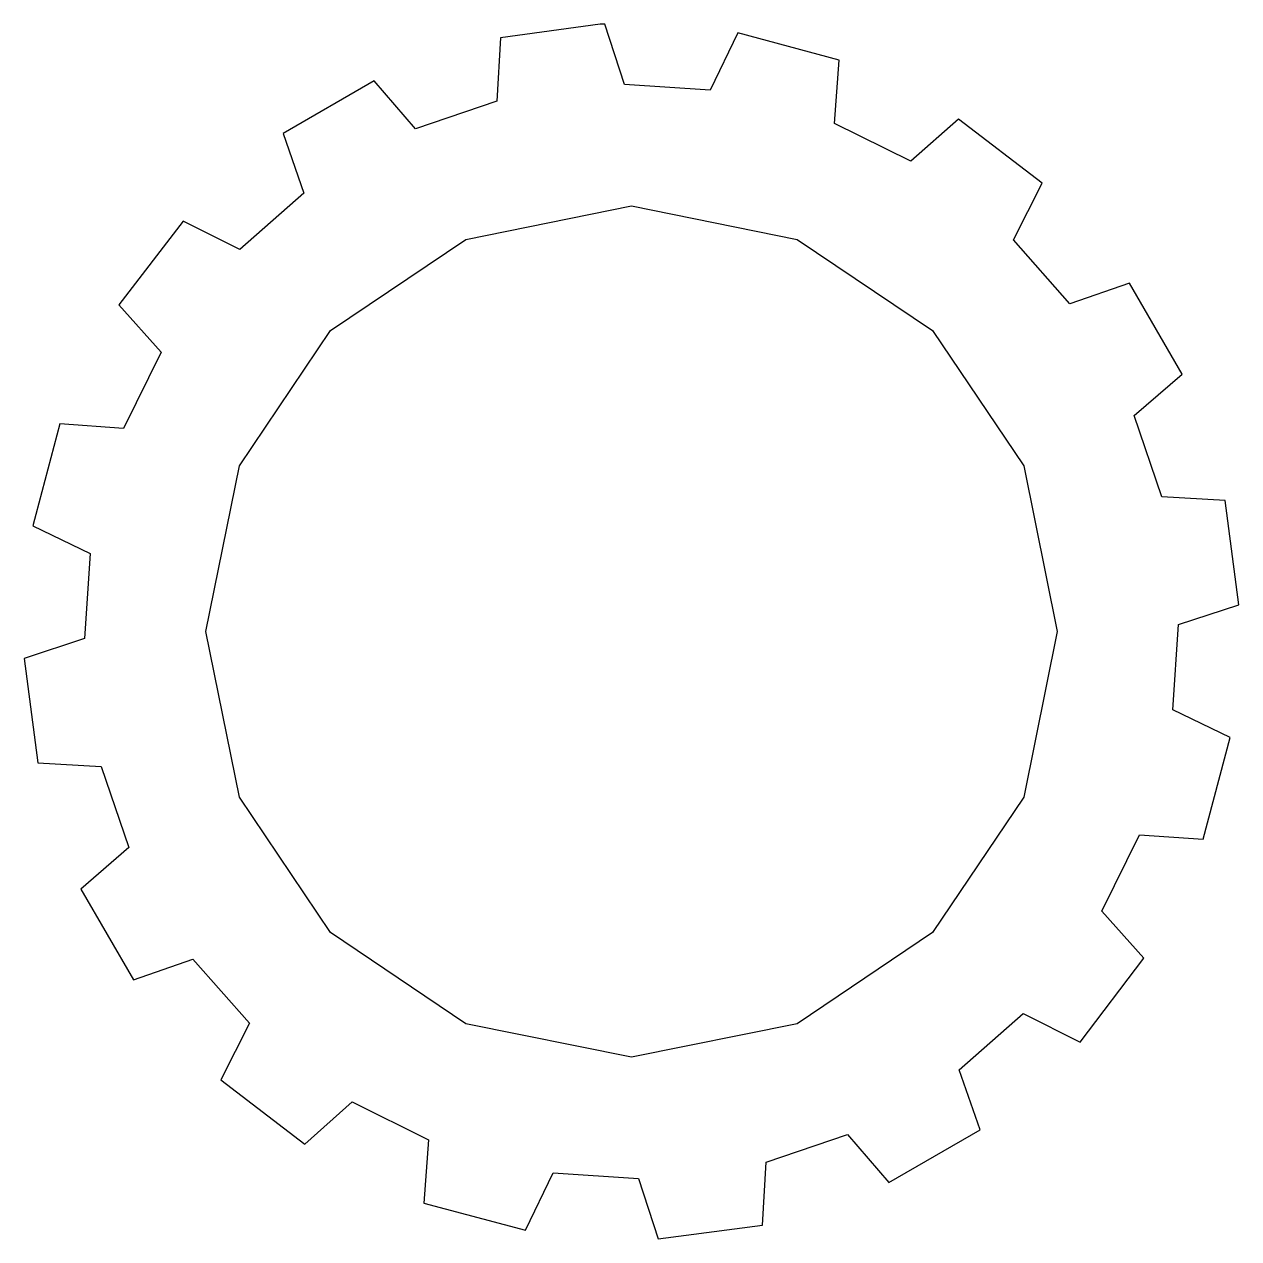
# Model space of a CAD drawing. Extents: x 0 to 39.9, y 0 to 39.9.
import ezdxf

# ---------------------------------------------------------------- set-up
doc = ezdxf.new("R2010")
doc.units = 0
doc.layers.add('Layer_1', color=7, linetype='CONTINUOUS')

msp = doc.modelspace()

# ---------------------------------------------------------------- linework, layer by layer
at = {"layer": 'Layer_1', "color": 7}
for points in [[(18.942492, 39.90632), (15.670478, 39.465347), (15.547006, 37.383958), (12.883534, 36.475556), (11.525339, 38.054236), (8.535548, 36.325625), (9.214645, 34.358889), (7.106798, 32.506806), (5.245895, 33.441667), (3.138048, 30.69882), (4.5227, 29.146597), (3.287978, 26.633056), (1.19777, 26.782986), (0.315825, 23.440417), (2.194367, 22.532014), (2.009159, 19.73625), (0.033603, 19.083611), (0.474575, 15.661667), (2.555964, 15.538195), (3.464367, 12.874725), (1.885686, 11.507697), (3.614298, 8.535558), (5.572214, 9.214642), (7.424298, 7.106808), (6.489436, 5.245892), (9.241103, 3.138058), (10.793325, 4.522697), (13.306867, 3.27917), (13.156936, 1.197781), (16.490686, 0.315836), (17.399089, 2.194364), (20.194853, 2.00917), (20.847492, 0.033614), (24.269436, 0.474586), (24.392909, 2.547142), (27.056381, 3.455558), (28.414576, 1.876864), (31.413188, 3.605475), (30.725271, 5.58103), (32.824299, 7.433114), (34.70284, 6.489447), (36.793049, 9.241114), (35.417215, 10.784503), (36.651938, 13.298058), (38.742146, 13.148114), (39.62409, 16.490695), (37.745549, 17.399097), (37.930757, 20.194861), (39.906313, 20.8475), (39.46534, 24.269445), (37.383951, 24.392917), (36.475549, 27.056389), (38.054229, 28.423403), (36.325618, 31.404375), (34.358882, 30.725278), (32.515618, 32.824306), (33.450479, 34.685208), (30.707632, 36.793056), (29.14659, 35.408403), (26.633048, 36.651945), (26.782978, 38.733333), (23.458048, 39.624097), (22.549645, 37.745556), (19.745061, 37.930764), (19.092423, 39.90632), (18.942492, 39.90632), (18.942492, 39.90632)], [(19.974367, 33.944375), (25.412865, 32.845413), (29.853309, 29.848907), (32.846783, 25.405431), (33.944368, 19.965556), (32.846783, 14.527052), (29.853309, 10.086624), (25.412865, 7.093149), (19.974367, 5.995558), (14.534491, 7.093149), (10.091015, 10.086624), (7.09451, 14.527052), (5.995548, 19.965556), (7.09451, 25.405431), (10.091015, 29.848907), (14.534491, 32.845413), (19.974367, 33.944375), (19.974367, 33.944375)]]:
    msp.add_lwpolyline(points, dxfattribs=at)

doc.saveas('drawing.dxf')
